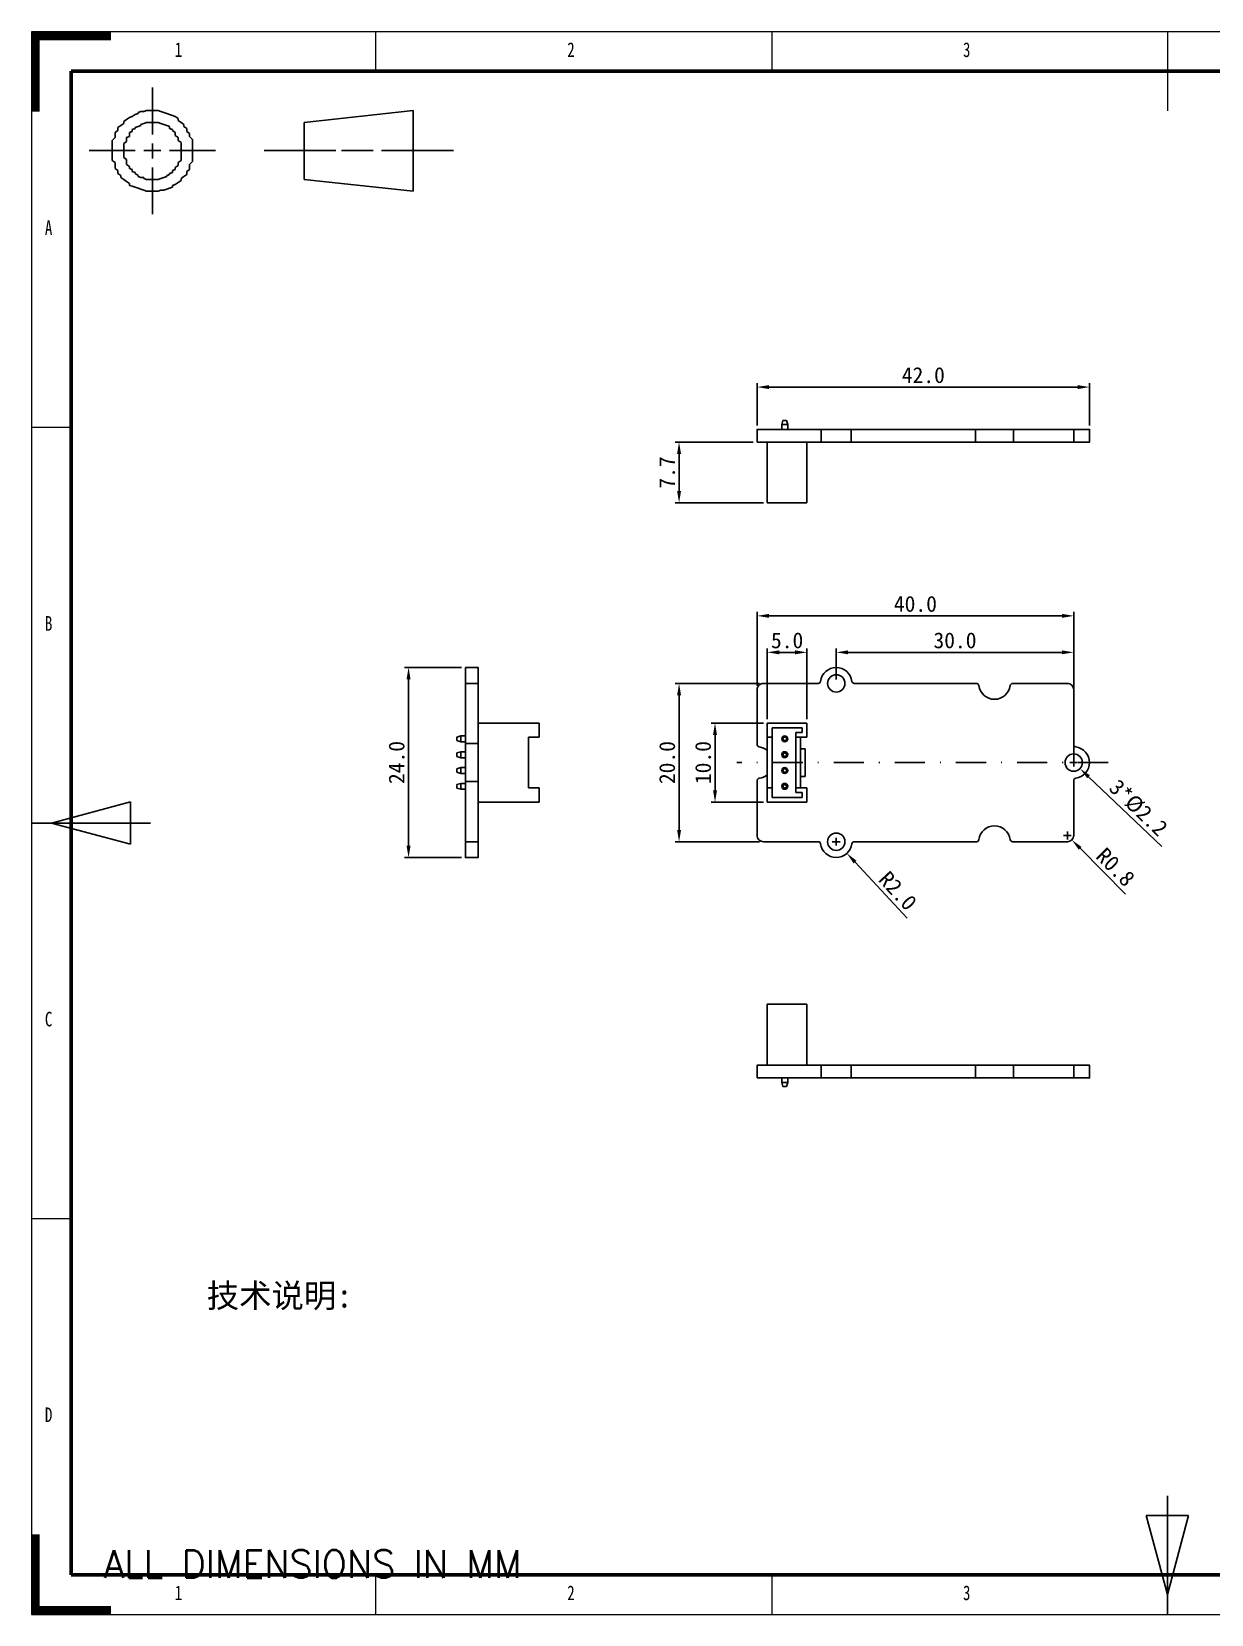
# Model space of a CAD drawing. Header units: millimetres. Extents: x 114 to 401, y 1477 to 1677.
# Drawn here: x 113.7 to 262.7, y 1477.3 to 1677.3 of the extents above; entities that cross this region are included whole.
import ezdxf
from ezdxf.lldxf.tags import DXFTag

# ---------------------------------------------------------------- set-up
doc = ezdxf.new("R2010")
doc.units = ezdxf.units.MM
doc.linetypes.add('DASHDOTX2', pattern=[50.8, 25.4, -12.7, 0, -12.7])
doc.layers.get('0').update_dxf_attribs({"linetype": 'CONTINUOUS'})
doc.layers.get('Defpoints').update_dxf_attribs({"linetype": 'CONTINUOUS'})
doc.layers.add('frame', color=7, linetype='CONTINUOUS')
doc.styles.add('DEFAULT', font='simplex.shx')
doc.styles.add('SLDTEXTSTYLE0', font='TXT', dxfattribs={"width": 0.75})
tags = doc.linetypes.add('DASHED', pattern=[25.72, 12.86, -12.86]).pattern_tags.tags
tags[6:7] = [DXFTag(74, 4), DXFTag(75, 0), DXFTag(340, '0'), DXFTag(46, 0.0), DXFTag(50, 0.0), DXFTag(44, 0.0), DXFTag(45, 0.0)]
tags[4:5] = [DXFTag(74, 4), DXFTag(75, 0), DXFTag(340, '0'), DXFTag(46, 0.0), DXFTag(50, 0.0), DXFTag(44, 0.0), DXFTag(45, 0.0)]
doc.dimstyles.get("Standard").update_dxf_attribs({"dimtxt": 2, "dimasz": 1.5, "dimexe": 0.5, "dimexo": 0.5, "dimgap": 0.5, "dimtad": 1, "dimdec": 1, "dimzin": 0, "dimdsep": 46, "dimtxsty": 'Standard', "dimcen": 0.5, "dimclrd": 1, "dimclre": 3, "dimclrt": 3, "dimadec": 0, "dimazin": 0, "dimtfac": 1, "dimtdec": 1, "dimtofl": 0, "dimtmove": 0, "dimatfit": 3, "dimfxl": 1, "dimtolj": 1, "dimtzin": 0, "dimarcsym": 0})

# ---------------------------------------------------------------- blocks, each defined once
blk = doc.blocks.new('3RDANG1')
at = {"layer": 'frame', "color": 18, "linetype": 'Continuous'}
for p, q in [((0.1732, 0.6299), (0.1732, 1)), ((0.126, 0.7874), (0.1181, 0.7717)), ((0.1339, 0.7953), (0.126, 0.7874)), ((0.1417, 0.811), (0.1339, 0.8031)), ((0.1339, 0.8031), (0.1339, 0.7953)), ((0.1496, 0.811), (0.1417, 0.811)), ((0.1575, 0.8189), (0.1496, 0.811)), ((0.1654, 0.8189), (0.1575, 0.8189)), ((0.1732, 0.8189), (0.1654, 0.8189)), ((0.1811, 0.8189), (0.1732, 0.8189)), ((0.189, 0.8189), (0.1811, 0.8189)), ((0.1969, 0.811), (0.189, 0.8189)), ((0.2047, 0.8031), (0.1969, 0.811)), ((0.2126, 0.7953), (0.2047, 0.8031)), ((0.2205, 0.7874), (0.2126, 0.7953)), ((0.2283, 0.7795), (0.2205, 0.7874)), ((0.8898, 0.8189), (0.5906, 0.7244)), ((0.8898, 0.1811), (0.8898, 0.8189)), ((0.1024, 0.748), (0.0945, 0.7323)), ((0.1102, 0.7638), (0.1024, 0.748)), ((0.1181, 0.7717), (0.1102, 0.7638)), ((0.2362, 0.7717), (0.2283, 0.7795)), ((0.2441, 0.7559), (0.2362, 0.7717)), ((0.2441, 0.7402), (0.2441, 0.7559)), ((0.252, 0.7244), (0.2441, 0.7402)), ((0.0866, 0.7008), (0.0787, 0.685)), ((0.0945, 0.7165), (0.0866, 0.7008)), ((0.0945, 0.7323), (0.0945, 0.7165)), ((0.1417, 0.7008), (0.1339, 0.6929)), ((0.1496, 0.7165), (0.1417, 0.7087)), ((0.1417, 0.7087), (0.1417, 0.7008)), ((0.1575, 0.7244), (0.1496, 0.7165)), ((0.1496, 0.7165), (0.1496, 0.7165)), ((0.1654, 0.7244), (0.1575, 0.7244)), ((0.1732, 0.7244), (0.1654, 0.7244)), ((0.1811, 0.7244), (0.1732, 0.7244)), ((0.1732, 0.7244), (0.1732, 0.7244)), ((0.189, 0.7244), (0.1811, 0.7244)), ((0.1969, 0.7165), (0.189, 0.7244)), ((0.189, 0.7244), (0.189, 0.7244)), ((0.2047, 0.7087), (0.1969, 0.7165)), ((0.2126, 0.7008), (0.2047, 0.7087)), ((0.2047, 0.7087), (0.2047, 0.7087)), ((0.2205, 0.6929), (0.2126, 0.7008)), ((0.2598, 0.7087), (0.252, 0.7244)), ((0.2598, 0.6929), (0.2598, 0.7087)), ((0.5906, 0.7244), (0.5906, 0.2756)), ((0.0787, 0.6614), (0.0709, 0.6457)), ((0.0787, 0.685), (0.0787, 0.6614)), ((0.1181, 0.6535), (0.1102, 0.6457)), ((0.126, 0.6772), (0.1181, 0.6693)), ((0.1181, 0.6693), (0.1181, 0.6535)), ((0.1339, 0.6929), (0.126, 0.685)), ((0.126, 0.685), (0.126, 0.6772)), ((0.2205, 0.6772), (0.2205, 0.6929)), ((0.2283, 0.6693), (0.2205, 0.6772)), ((0.2283, 0.6614), (0.2283, 0.6693)), ((0.2362, 0.6457), (0.2283, 0.6614)), ((0.2677, 0.6772), (0.2598, 0.6929)), ((0.2677, 0.6535), (0.2677, 0.6772)), ((0.2756, 0.6378), (0.2677, 0.6535)), ((0.0709, 0.6457), (0.0709, 0.622)), ((0.0709, 0.622), (0.0709, 0.6063)), ((0.1102, 0.6142), (0.1024, 0.6063)), ((0.1102, 0.6457), (0.1102, 0.6299)), ((0.1102, 0.6299), (0.1102, 0.6142)), ((0.2362, 0.6378), (0.2362, 0.6457)), ((0.2362, 0.622), (0.2362, 0.6378)), ((0.2441, 0.6063), (0.2362, 0.622)), ((0.2756, 0.6142), (0.2756, 0.6378)), ((0.2835, 0.5906), (0.2756, 0.6142)), ((0.0709, 0.6063), (0.063, 0.5827)), ((0.063, 0.5827), (0.063, 0.5591)), ((0.1024, 0.5748), (0.0945, 0.5591)), ((0.1024, 0.6063), (0.1024, 0.5906)), ((0.1024, 0.5906), (0.1024, 0.5748)), ((0.2441, 0.5984), (0.2441, 0.6063)), ((0.2441, 0.5827), (0.2441, 0.5984)), ((0.252, 0.5669), (0.2441, 0.5827)), ((0.252, 0.5512), (0.252, 0.5669)), ((0.2835, 0.5748), (0.2835, 0.5906)), ((0.2835, 0.5512), (0.2835, 0.5748)), ((0.063, 0.5591), (0.063, 0.5354)), ((0.063, 0.5354), (0.063, 0.5197)), ((0.0945, 0.5591), (0.0945, 0.5433)), ((0.0945, 0.5433), (0.0945, 0.5276)), ((0.0945, 0.5276), (0.0945, 0.5118)), ((0.1732, 0.4409), (0.1732, 0.5591)), ((0.252, 0.5354), (0.252, 0.5512)), ((0.252, 0.5197), (0.252, 0.5354)), ((0.2835, 0.5276), (0.2835, 0.5512)), ((0.2835, 0.5039), (0.2835, 0.5276)), ((0.126, 0.5039), (0, 0.5039)), ((0.063, 0.5197), (0.063, 0.4961)), ((0.063, 0.4961), (0.063, 0.4724)), ((0.0945, 0.5118), (0.0945, 0.4961)), ((0.0945, 0.4961), (0.0945, 0.4803)), ((0.0945, 0.4803), (0.0945, 0.4646)), ((0.1969, 0.5039), (0.1496, 0.5039)), ((0.3465, 0.5039), (0.2205, 0.5039)), ((0.252, 0.5039), (0.252, 0.5197)), ((0.252, 0.4882), (0.252, 0.5039)), ((0.252, 0.4724), (0.252, 0.4882)), ((0.2835, 0.4803), (0.2835, 0.5039)), ((0.2835, 0.4646), (0.2835, 0.4803)), ((0.4803, 0.5039), (0.6772, 0.5039)), ((0.6929, 0.5039), (0.7795, 0.5039)), ((1, 0.5039), (0.8031, 0.5039)), ((0.063, 0.4724), (0.063, 0.4488)), ((0.063, 0.4488), (0.063, 0.4252)), ((0.0945, 0.4646), (0.0945, 0.4488)), ((0.0945, 0.4488), (0.1024, 0.4331)), ((0.252, 0.4567), (0.252, 0.4724)), ((0.252, 0.4409), (0.252, 0.4567)), ((0.252, 0.4252), (0.252, 0.4409)), ((0.2835, 0.4409), (0.2835, 0.4646)), ((0.2835, 0.4173), (0.2835, 0.4409)), ((0.063, 0.4252), (0.0709, 0.4094)), ((0.0709, 0.4094), (0.0709, 0.3858)), ((0.1024, 0.4331), (0.1024, 0.4173)), ((0.1024, 0.4173), (0.1024, 0.4016)), ((0.1024, 0.4016), (0.1024, 0.3937)), ((0.1024, 0.3937), (0.1102, 0.378)), ((0.2441, 0.4094), (0.252, 0.4252)), ((0.2441, 0.3937), (0.2441, 0.4094)), ((0.2441, 0.3858), (0.2441, 0.3937)), ((0.2756, 0.3937), (0.2835, 0.4173)), ((0.2756, 0.378), (0.2756, 0.3937)), ((0.0709, 0.3858), (0.0709, 0.3622)), ((0.0709, 0.3622), (0.0787, 0.3465)), ((0.1102, 0.378), (0.1102, 0.3622)), ((0.1102, 0.3622), (0.1181, 0.3543)), ((0.1181, 0.3543), (0.1181, 0.3386)), ((0.1732, 0), (0.1732, 0.3701)), ((0.2283, 0.3465), (0.2362, 0.3543)), ((0.2362, 0.3701), (0.2441, 0.3858)), ((0.2362, 0.3543), (0.2362, 0.3701)), ((0.2677, 0.3386), (0.2756, 0.3543)), ((0.2756, 0.3543), (0.2756, 0.378)), ((0.0787, 0.3465), (0.0787, 0.3228)), ((0.0787, 0.3228), (0.0866, 0.3071)), ((0.0866, 0.3071), (0.0866, 0.2913)), ((0.1181, 0.3386), (0.126, 0.3307)), ((0.126, 0.3307), (0.126, 0.3228)), ((0.126, 0.3228), (0.1339, 0.3071)), ((0.1339, 0.3071), (0.1339, 0.2992)), ((0.2126, 0.3071), (0.2205, 0.315)), ((0.2126, 0.2992), (0.2126, 0.3071)), ((0.2205, 0.3228), (0.2283, 0.3307)), ((0.2205, 0.315), (0.2205, 0.3228)), ((0.2283, 0.3307), (0.2283, 0.3465)), ((0.2598, 0.2992), (0.2677, 0.315)), ((0.2677, 0.315), (0.2677, 0.3386)), ((0.0866, 0.2913), (0.0945, 0.2756)), ((0.0945, 0.2756), (0.1024, 0.2598)), ((0.1339, 0.2992), (0.1417, 0.2913)), ((0.1417, 0.2913), (0.1496, 0.2913)), ((0.1496, 0.2913), (0.1496, 0.2835)), ((0.1496, 0.2835), (0.1575, 0.2756)), ((0.1575, 0.2756), (0.1654, 0.2756)), ((0.1654, 0.2756), (0.1654, 0.2756)), ((0.1654, 0.2756), (0.1732, 0.2756)), ((0.1732, 0.2756), (0.1811, 0.2756)), ((0.1811, 0.2756), (0.1811, 0.2756)), ((0.1811, 0.2756), (0.189, 0.2756)), ((0.189, 0.2756), (0.1969, 0.2835)), ((0.1969, 0.2835), (0.2047, 0.2913)), ((0.1969, 0.2835), (0.1969, 0.2835)), ((0.2047, 0.2913), (0.2126, 0.2992)), ((0.2441, 0.252), (0.252, 0.2677)), ((0.252, 0.2835), (0.2598, 0.2992)), ((0.252, 0.2677), (0.252, 0.2835)), ((0.5906, 0.2756), (0.8898, 0.1811)), ((0.1024, 0.2598), (0.1102, 0.2441)), ((0.1102, 0.2441), (0.1102, 0.2283)), ((0.1102, 0.2283), (0.1181, 0.2205)), ((0.1181, 0.2205), (0.126, 0.2126)), ((0.2283, 0.2283), (0.2362, 0.2362)), ((0.2283, 0.2126), (0.2283, 0.2283)), ((0.2362, 0.2362), (0.2441, 0.252)), ((0.126, 0.2126), (0.1339, 0.2047)), ((0.1339, 0.2047), (0.1417, 0.1969)), ((0.1417, 0.1969), (0.1496, 0.189)), ((0.1496, 0.189), (0.1575, 0.1811)), ((0.1575, 0.1811), (0.1654, 0.1811)), ((0.1654, 0.1811), (0.1732, 0.1811)), ((0.1732, 0.1811), (0.1811, 0.1811)), ((0.1811, 0.1811), (0.189, 0.1811)), ((0.189, 0.1811), (0.1969, 0.189)), ((0.1969, 0.189), (0.2047, 0.189)), ((0.2047, 0.189), (0.2126, 0.1969)), ((0.2126, 0.1969), (0.2205, 0.2047)), ((0.2205, 0.2047), (0.2283, 0.2126))]:
    blk.add_line(p, q, dxfattribs=at)
blk = doc.blocks.new('ASSORTED_DRAFT3')
at = {"color": 18, "linetype": 'Continuous'}
for p, q in [((0, 209.98988), (10, 209.98988)), ((0, 209.94755), (10, 209.94755)), ((0, 209.90522), (10, 209.90522)), ((0, 209.86289), (10, 209.86289)), ((0, 209.82056), (10, 209.82056)), ((0, 209.77823), (10, 209.77823)), ((0, 209.7359), (10, 209.7359)), ((0, 209.69357), (10, 209.69357)), ((0, 209.65124), (10, 209.65124)), ((0, 209.60891), (10, 209.60891)), ((0, 209.56658), (10, 209.56658)), ((0, 209.52425), (10, 209.52425)), ((0, 209.48192), (10, 209.48192)), ((0, 209.43959), (10, 209.43959)), ((0, 209.39726), (10, 209.39726)), ((0, 209.35493), (10, 209.35493)), ((0, 209.3126), (10, 209.3126)), ((0, 209.27027), (10, 209.27027)), ((0, 209.22794), (10, 209.22794)), ((0, 209.18561), (10, 209.18561)), ((0, 209.14328), (10, 209.14328)), ((0, 209.10095), (10, 209.10095)), ((0, 209.05862), (10, 209.05862)), ((0, 209.01629), (10, 209.01629)), ((0, 208.97396), (1, 208.97396)), ((0, 208.93163), (1, 208.93163)), ((0, 208.8893), (1, 208.8893)), ((0, 208.84697), (1, 208.84697)), ((0, 208.80464), (1, 208.80464)), ((0, 208.76231), (1, 208.76231)), ((0, 208.71998), (1, 208.71998)), ((0, 208.67765), (1, 208.67765)), ((0, 208.63532), (1, 208.63532)), ((0, 208.59299), (1, 208.59299)), ((0, 208.55066), (1, 208.55066)), ((0, 208.50833), (1, 208.50833)), ((0, 208.466), (1, 208.466)), ((0, 208.42367), (1, 208.42367)), ((0, 208.38134), (1, 208.38134)), ((0, 208.33901), (1, 208.33901)), ((0, 208.29668), (1, 208.29668)), ((0, 208.25435), (1, 208.25435)), ((0, 208.21202), (1, 208.21202)), ((0, 208.16969), (1, 208.16969)), ((0, 208.12736), (1, 208.12736)), ((0, 208.08503), (1, 208.08503)), ((0, 208.0427), (1, 208.0427)), ((0, 208.00037), (1, 208.00037)), ((0, 207.95804), (1, 207.95804)), ((0, 207.91571), (1, 207.91571)), ((0, 207.87338), (1, 207.87338)), ((0, 207.83105), (1, 207.83105)), ((0, 207.78872), (1, 207.78872)), ((0, 207.74639), (1, 207.74639)), ((0, 207.70406), (1, 207.70406)), ((0, 207.66173), (1, 207.66173)), ((0, 207.6194), (1, 207.6194)), ((0, 207.57707), (1, 207.57707)), ((0, 207.53474), (1, 207.53474)), ((0, 207.49241), (1, 207.49241)), ((0, 207.45008), (1, 207.45008)), ((0, 207.40775), (1, 207.40775)), ((0, 207.36542), (1, 207.36542)), ((0, 207.32309), (1, 207.32309)), ((0, 207.28076), (1, 207.28076)), ((0, 207.23843), (1, 207.23843)), ((0, 207.1961), (1, 207.1961)), ((0, 207.15377), (1, 207.15377)), ((0, 207.11144), (1, 207.11144)), ((0, 207.06911), (1, 207.06911)), ((0, 207.02678), (1, 207.02678)), ((0, 206.98445), (1, 206.98445)), ((0, 206.94212), (1, 206.94212)), ((0, 206.89979), (1, 206.89979)), ((0, 206.85746), (1, 206.85746)), ((0, 206.81513), (1, 206.81513)), ((0, 206.7728), (1, 206.7728)), ((0, 206.73047), (1, 206.73047)), ((0, 206.68814), (1, 206.68814)), ((0, 206.64581), (1, 206.64581)), ((0, 206.60348), (1, 206.60348)), ((0, 206.56115), (1, 206.56115)), ((0, 206.51882), (1, 206.51882)), ((0, 206.47649), (1, 206.47649)), ((0, 206.43416), (1, 206.43416)), ((0, 206.39183), (1, 206.39183)), ((0, 206.3495), (1, 206.3495)), ((0, 206.30717), (1, 206.30717)), ((0, 206.26484), (1, 206.26484)), ((0, 206.22251), (1, 206.22251)), ((0, 206.18018), (1, 206.18018)), ((0, 206.13785), (1, 206.13785)), ((0, 206.09552), (1, 206.09552)), ((0, 206.05319), (1, 206.05319)), ((0, 206.01086), (1, 206.01086)), ((0, 205.96853), (1, 205.96853)), ((0, 205.9262), (1, 205.9262)), ((0, 205.88387), (1, 205.88387)), ((0, 205.84154), (1, 205.84154)), ((0, 205.79921), (1, 205.79921)), ((0, 205.75688), (1, 205.75688)), ((0, 205.71455), (1, 205.71455)), ((0, 205.67222), (1, 205.67222)), ((0, 205.62989), (1, 205.62989)), ((0, 205.58756), (1, 205.58756)), ((0, 205.54523), (1, 205.54523)), ((0, 205.5029), (1, 205.5029)), ((0, 205.46057), (1, 205.46057)), ((0, 205.41824), (1, 205.41824)), ((0, 205.37591), (1, 205.37591)), ((0, 205.33358), (1, 205.33358)), ((0, 205.29125), (1, 205.29125)), ((0, 205.24892), (1, 205.24892)), ((0, 205.20659), (1, 205.20659)), ((0, 205.16426), (1, 205.16426)), ((0, 205.12193), (1, 205.12193)), ((0, 205.0796), (1, 205.0796)), ((0, 205.03727), (1, 205.03727)), ((0, 204.99494), (1, 204.99494)), ((0, 204.95261), (1, 204.95261)), ((0, 204.91028), (1, 204.91028)), ((0, 204.86795), (1, 204.86795)), ((0, 204.82562), (1, 204.82562)), ((0, 204.78329), (1, 204.78329)), ((0, 204.74096), (1, 204.74096)), ((0, 204.69863), (1, 204.69863)), ((0, 204.6563), (1, 204.6563)), ((0, 204.61397), (1, 204.61397)), ((0, 204.57164), (1, 204.57164)), ((0, 204.52931), (1, 204.52931)), ((0, 204.48698), (1, 204.48698)), ((0, 204.44465), (1, 204.44465)), ((0, 204.40232), (1, 204.40232)), ((0, 204.35999), (1, 204.35999)), ((0, 204.31766), (1, 204.31766)), ((0, 204.27533), (1, 204.27533)), ((0, 204.233), (1, 204.233)), ((0, 204.19067), (1, 204.19067)), ((0, 204.14834), (1, 204.14834)), ((0, 204.10601), (1, 204.10601)), ((0, 204.06368), (1, 204.06368)), ((0, 204.02135), (1, 204.02135)), ((0, 203.97902), (1, 203.97902)), ((0, 203.93669), (1, 203.93669)), ((0, 203.89436), (1, 203.89436)), ((0, 203.85203), (1, 203.85203)), ((0, 203.8097), (1, 203.8097)), ((0, 203.76737), (1, 203.76737)), ((0, 203.72504), (1, 203.72504)), ((0, 203.68271), (1, 203.68271)), ((0, 203.64038), (1, 203.64038)), ((0, 203.59805), (1, 203.59805)), ((0, 203.55572), (1, 203.55572)), ((0, 203.51339), (1, 203.51339)), ((0, 203.47106), (1, 203.47106)), ((0, 203.42873), (1, 203.42873)), ((0, 203.3864), (1, 203.3864)), ((0, 203.34407), (1, 203.34407)), ((0, 203.30174), (1, 203.30174)), ((0, 203.25941), (1, 203.25941)), ((0, 203.21708), (1, 203.21708)), ((0, 203.17475), (1, 203.17475)), ((0, 203.13242), (1, 203.13242)), ((0, 203.09009), (1, 203.09009)), ((0, 203.04776), (1, 203.04776)), ((0, 203.00543), (1, 203.00543)), ((0, 202.9631), (1, 202.9631)), ((0, 202.92077), (1, 202.92077)), ((0, 202.87844), (1, 202.87844)), ((0, 202.83611), (1, 202.83611)), ((0, 202.79378), (1, 202.79378)), ((0, 202.75145), (1, 202.75145)), ((0, 202.70912), (1, 202.70912)), ((0, 202.66679), (1, 202.66679)), ((0, 202.62446), (1, 202.62446)), ((0, 202.58213), (1, 202.58213)), ((0, 202.5398), (1, 202.5398)), ((0, 202.49747), (1, 202.49747)), ((0, 202.45514), (1, 202.45514)), ((0, 202.41281), (1, 202.41281)), ((0, 202.37048), (1, 202.37048)), ((0, 202.32815), (1, 202.32815)), ((0, 202.28582), (1, 202.28582)), ((0, 202.24349), (1, 202.24349)), ((0, 202.20116), (1, 202.20116)), ((0, 202.15883), (1, 202.15883)), ((0, 202.1165), (1, 202.1165)), ((0, 202.07417), (1, 202.07417)), ((0, 202.03184), (1, 202.03184)), ((0, 201.98951), (1, 201.98951)), ((0, 201.94718), (1, 201.94718)), ((0, 201.90485), (1, 201.90485)), ((0, 201.86252), (1, 201.86252)), ((0, 201.82019), (1, 201.82019)), ((0, 201.77786), (1, 201.77786)), ((0, 201.73553), (1, 201.73553)), ((0, 201.6932), (1, 201.6932)), ((0, 201.65087), (1, 201.65087)), ((0, 201.60854), (1, 201.60854)), ((0, 201.56621), (1, 201.56621)), ((0, 201.52388), (1, 201.52388)), ((0, 201.48155), (1, 201.48155)), ((0, 201.43922), (1, 201.43922)), ((0, 201.39689), (1, 201.39689)), ((0, 201.35456), (1, 201.35456)), ((0, 201.31223), (1, 201.31223)), ((0, 201.2699), (1, 201.2699)), ((0, 201.22757), (1, 201.22757)), ((0, 201.18524), (1, 201.18524)), ((0, 201.14291), (1, 201.14291)), ((0, 201.10058), (1, 201.10058)), ((0, 201.05825), (1, 201.05825)), ((0, 201.01592), (1, 201.01592)), ((0, 200.97359), (1, 200.97359)), ((0, 200.93126), (1, 200.93126)), ((0, 200.88893), (1, 200.88893)), ((0, 200.8466), (1, 200.8466)), ((0, 200.80427), (1, 200.80427)), ((0, 200.76194), (1, 200.76194)), ((0, 200.71961), (1, 200.71961)), ((0, 200.67728), (1, 200.67728)), ((0, 200.63495), (1, 200.63495)), ((0, 200.59262), (1, 200.59262)), ((0, 200.55029), (1, 200.55029)), ((0, 200.50796), (1, 200.50796)), ((0, 200.46563), (1, 200.46563)), ((0, 200.4233), (1, 200.4233)), ((0, 200.38097), (1, 200.38097)), ((0, 200.33864), (1, 200.33864)), ((0, 200.29631), (1, 200.29631)), ((0, 200.25398), (1, 200.25398)), ((0, 200.21165), (1, 200.21165)), ((0, 200.16932), (1, 200.16932)), ((0, 200.12699), (1, 200.12699)), ((0, 200.08466), (1, 200.08466)), ((0, 200.04233), (1, 200.04233)), ((0, 200), (1, 200))]:
    blk.add_line(p, q, dxfattribs=at)
blk = doc.blocks.new('ASSORTED_DRAFT6')
at = {"color": 18, "linetype": 'Continuous'}
for p, q in [((0, 9.98988), (1, 9.98988)), ((0, 9.94755), (1, 9.94755)), ((0, 9.90522), (1, 9.90522)), ((0, 9.86289), (1, 9.86289)), ((0, 9.82056), (1, 9.82056)), ((0, 9.77823), (1, 9.77823)), ((0, 9.7359), (1, 9.7359)), ((0, 9.69357), (1, 9.69357)), ((0, 9.65124), (1, 9.65124)), ((0, 9.60891), (1, 9.60891)), ((0, 9.56658), (1, 9.56658)), ((0, 9.52425), (1, 9.52425)), ((0, 9.48192), (1, 9.48192)), ((0, 9.43959), (1, 9.43959)), ((0, 9.39726), (1, 9.39726)), ((0, 9.35493), (1, 9.35493)), ((0, 9.3126), (1, 9.3126)), ((0, 9.27027), (1, 9.27027)), ((0, 9.22794), (1, 9.22794)), ((0, 9.18561), (1, 9.18561)), ((0, 9.14328), (1, 9.14328)), ((0, 9.10095), (1, 9.10095)), ((0, 9.05862), (1, 9.05862)), ((0, 9.01629), (1, 9.01629)), ((0, 8.97396), (1, 8.97396)), ((0, 8.93163), (1, 8.93163)), ((0, 8.8893), (1, 8.8893)), ((0, 8.84697), (1, 8.84697)), ((0, 8.80464), (1, 8.80464)), ((0, 8.76231), (1, 8.76231)), ((0, 8.71998), (1, 8.71998)), ((0, 8.67765), (1, 8.67765)), ((0, 8.63532), (1, 8.63532)), ((0, 8.59299), (1, 8.59299)), ((0, 8.55066), (1, 8.55066)), ((0, 8.50833), (1, 8.50833)), ((0, 8.466), (1, 8.466)), ((0, 8.42367), (1, 8.42367)), ((0, 8.38134), (1, 8.38134)), ((0, 8.33901), (1, 8.33901)), ((0, 8.29668), (1, 8.29668)), ((0, 8.25435), (1, 8.25435)), ((0, 8.21202), (1, 8.21202)), ((0, 8.16969), (1, 8.16969)), ((0, 8.12736), (1, 8.12736)), ((0, 8.08503), (1, 8.08503)), ((0, 8.0427), (1, 8.0427)), ((0, 8.00037), (1, 8.00037)), ((0, 7.95804), (1, 7.95804)), ((0, 7.91571), (1, 7.91571)), ((0, 7.87338), (1, 7.87338)), ((0, 7.83105), (1, 7.83105)), ((0, 7.78872), (1, 7.78872)), ((0, 7.74639), (1, 7.74639)), ((0, 7.70406), (1, 7.70406)), ((0, 7.66173), (1, 7.66173)), ((0, 7.6194), (1, 7.6194)), ((0, 7.57707), (1, 7.57707)), ((0, 7.53474), (1, 7.53474)), ((0, 7.49241), (1, 7.49241)), ((0, 7.45008), (1, 7.45008)), ((0, 7.40775), (1, 7.40775)), ((0, 7.36542), (1, 7.36542)), ((0, 7.32309), (1, 7.32309)), ((0, 7.28076), (1, 7.28076)), ((0, 7.23843), (1, 7.23843)), ((0, 7.1961), (1, 7.1961)), ((0, 7.15377), (1, 7.15377)), ((0, 7.11144), (1, 7.11144)), ((0, 7.06911), (1, 7.06911)), ((0, 7.02678), (1, 7.02678)), ((0, 6.98445), (1, 6.98445)), ((0, 6.94212), (1, 6.94212)), ((0, 6.89979), (1, 6.89979)), ((0, 6.85746), (1, 6.85746)), ((0, 6.81513), (1, 6.81513)), ((0, 6.7728), (1, 6.7728)), ((0, 6.73047), (1, 6.73047)), ((0, 6.68814), (1, 6.68814)), ((0, 6.64581), (1, 6.64581)), ((0, 6.60348), (1, 6.60348)), ((0, 6.56115), (1, 6.56115)), ((0, 6.51882), (1, 6.51882)), ((0, 6.47649), (1, 6.47649)), ((0, 6.43416), (1, 6.43416)), ((0, 6.39183), (1, 6.39183)), ((0, 6.3495), (1, 6.3495)), ((0, 6.30717), (1, 6.30717)), ((0, 6.26484), (1, 6.26484)), ((0, 6.22251), (1, 6.22251)), ((0, 6.18018), (1, 6.18018)), ((0, 6.13785), (1, 6.13785)), ((0, 6.09552), (1, 6.09552)), ((0, 6.05319), (1, 6.05319)), ((0, 6.01086), (1, 6.01086)), ((0, 5.96853), (1, 5.96853)), ((0, 5.9262), (1, 5.9262)), ((0, 5.88387), (1, 5.88387)), ((0, 5.84154), (1, 5.84154)), ((0, 5.79921), (1, 5.79921)), ((0, 5.75688), (1, 5.75688)), ((0, 5.71455), (1, 5.71455)), ((0, 5.67222), (1, 5.67222)), ((0, 5.62989), (1, 5.62989)), ((0, 5.58756), (1, 5.58756)), ((0, 5.54523), (1, 5.54523)), ((0, 5.5029), (1, 5.5029)), ((0, 5.46057), (1, 5.46057)), ((0, 5.41824), (1, 5.41824)), ((0, 5.37591), (1, 5.37591)), ((0, 5.33358), (1, 5.33358)), ((0, 5.29125), (1, 5.29125)), ((0, 5.24892), (1, 5.24892)), ((0, 5.20659), (1, 5.20659)), ((0, 5.16426), (1, 5.16426)), ((0, 5.12193), (1, 5.12193)), ((0, 5.0796), (1, 5.0796)), ((0, 5.03727), (1, 5.03727)), ((0, 4.99494), (1, 4.99494)), ((0, 4.95261), (1, 4.95261)), ((0, 4.91028), (1, 4.91028)), ((0, 4.86795), (1, 4.86795)), ((0, 4.82562), (1, 4.82562)), ((0, 4.78329), (1, 4.78329)), ((0, 4.74096), (1, 4.74096)), ((0, 4.69863), (1, 4.69863)), ((0, 4.6563), (1, 4.6563)), ((0, 4.61397), (1, 4.61397)), ((0, 4.57164), (1, 4.57164)), ((0, 4.52931), (1, 4.52931)), ((0, 4.48698), (1, 4.48698)), ((0, 4.44465), (1, 4.44465)), ((0, 4.40232), (1, 4.40232)), ((0, 4.35999), (1, 4.35999)), ((0, 4.31766), (1, 4.31766)), ((0, 4.27533), (1, 4.27533)), ((0, 4.233), (1, 4.233)), ((0, 4.19067), (1, 4.19067)), ((0, 4.14834), (1, 4.14834)), ((0, 4.10601), (1, 4.10601)), ((0, 4.06368), (1, 4.06368)), ((0, 4.02135), (1, 4.02135)), ((0, 3.97902), (1, 3.97902)), ((0, 3.93669), (1, 3.93669)), ((0, 3.89436), (1, 3.89436)), ((0, 3.85203), (1, 3.85203)), ((0, 3.8097), (1, 3.8097)), ((0, 3.76737), (1, 3.76737)), ((0, 3.72504), (1, 3.72504)), ((0, 3.68271), (1, 3.68271)), ((0, 3.64038), (1, 3.64038)), ((0, 3.59805), (1, 3.59805)), ((0, 3.55572), (1, 3.55572)), ((0, 3.51339), (1, 3.51339)), ((0, 3.47106), (1, 3.47106)), ((0, 3.42873), (1, 3.42873)), ((0, 3.3864), (1, 3.3864)), ((0, 3.34407), (1, 3.34407)), ((0, 3.30174), (1, 3.30174)), ((0, 3.25941), (1, 3.25941)), ((0, 3.21708), (1, 3.21708)), ((0, 3.17475), (1, 3.17475)), ((0, 3.13242), (1, 3.13242)), ((0, 3.09009), (1, 3.09009)), ((0, 3.04776), (1, 3.04776)), ((0, 3.00543), (1, 3.00543)), ((0, 2.9631), (1, 2.9631)), ((0, 2.92077), (1, 2.92077)), ((0, 2.87844), (1, 2.87844)), ((0, 2.83611), (1, 2.83611)), ((0, 2.79378), (1, 2.79378)), ((0, 2.75145), (1, 2.75145)), ((0, 2.70912), (1, 2.70912)), ((0, 2.66679), (1, 2.66679)), ((0, 2.62446), (1, 2.62446)), ((0, 2.58213), (1, 2.58213)), ((0, 2.5398), (1, 2.5398)), ((0, 2.49747), (1, 2.49747)), ((0, 2.45514), (1, 2.45514)), ((0, 2.41281), (1, 2.41281)), ((0, 2.37048), (1, 2.37048)), ((0, 2.32815), (1, 2.32815)), ((0, 2.28582), (1, 2.28582)), ((0, 2.24349), (1, 2.24349)), ((0, 2.20116), (1, 2.20116)), ((0, 2.15883), (1, 2.15883)), ((0, 2.1165), (1, 2.1165)), ((0, 2.07417), (1, 2.07417)), ((0, 2.03184), (1, 2.03184)), ((0, 1.98951), (1, 1.98951)), ((0, 1.94718), (1, 1.94718)), ((0, 1.90485), (1, 1.90485)), ((0, 1.86252), (1, 1.86252)), ((0, 1.82019), (1, 1.82019)), ((0, 1.77786), (1, 1.77786)), ((0, 1.73553), (1, 1.73553)), ((0, 1.6932), (1, 1.6932)), ((0, 1.65087), (1, 1.65087)), ((0, 1.60854), (1, 1.60854)), ((0, 1.56621), (1, 1.56621)), ((0, 1.52388), (1, 1.52388)), ((0, 1.48155), (1, 1.48155)), ((0, 1.43922), (1, 1.43922)), ((0, 1.39689), (1, 1.39689)), ((0, 1.35456), (1, 1.35456)), ((0, 1.31223), (1, 1.31223)), ((0, 1.2699), (1, 1.2699)), ((0, 1.22757), (1, 1.22757)), ((0, 1.18524), (1, 1.18524)), ((0, 1.14291), (1, 1.14291)), ((0, 1.10058), (1, 1.10058)), ((0, 1.05825), (1, 1.05825)), ((0, 1.01592), (1, 1.01592)), ((0, 0.97359), (10, 0.97359)), ((0, 0.93126), (10, 0.93126)), ((0, 0.88893), (10, 0.88893)), ((0, 0.8466), (10, 0.8466)), ((0, 0.80427), (10, 0.80427)), ((0, 0.76194), (10, 0.76194)), ((0, 0.71961), (10, 0.71961)), ((0, 0.67728), (10, 0.67728)), ((0, 0.63495), (10, 0.63495)), ((0, 0.59262), (10, 0.59262)), ((0, 0.55029), (10, 0.55029)), ((0, 0.50796), (10, 0.50796)), ((0, 0.46563), (10, 0.46563)), ((0, 0.4233), (10, 0.4233)), ((0, 0.38097), (10, 0.38097)), ((0, 0.33864), (10, 0.33864)), ((0, 0.29631), (10, 0.29631)), ((0, 0.25398), (10, 0.25398)), ((0, 0.21165), (10, 0.21165)), ((0, 0.16932), (10, 0.16932)), ((0, 0.12699), (10, 0.12699)), ((0, 0.08466), (10, 0.08466)), ((0, 0.04233), (10, 0.04233))]:
    blk.add_line(p, q, dxfattribs=at)
blk = doc.blocks.new('*D20')
at = {"color": 3, "lineweight": -2}
for p, q in [((205.32, 1594.6), (205.32, 1603.94)), ((245.32, 1594.6), (245.32, 1603.94))]:
    blk.add_line(p, q, dxfattribs=at)
at = {"color": 1, "lineweight": -2}
blk.add_line((206.82, 1603.44), (243.82, 1603.44), dxfattribs=at)
at = {"color": 1}
for points in [[(206.82, 1603.69), (206.82, 1603.19), (205.32, 1603.44)], [(243.82, 1603.19), (243.82, 1603.69), (245.32, 1603.44)]]:
    blk.add_solid(points, dxfattribs=at)
at = {"layer": 'Defpoints', "color": 0}
for p in [(245.32, 1603.44), (205.32, 1594.1), (245.32, 1594.1)]:
    blk.add_point(p, dxfattribs=at)
at = {"color": 3, "insert": (225.32, 1604.94), "char_height": 2, "attachment_point": 5}
blk.add_mtext('\\A1;40.0', dxfattribs=at)
blk = doc.blocks.new('*D21')
at = {"color": 3, "lineweight": -2}
for p, q in [((205.62, 1594.9), (194.96, 1594.9)), ((205.62, 1574.9), (194.96, 1574.9))]:
    blk.add_line(p, q, dxfattribs=at)
at = {"color": 1, "lineweight": -2}
blk.add_line((195.46, 1576.4), (195.46, 1593.4), dxfattribs=at)
at = {"color": 1}
for points in [[(195.71, 1593.4), (195.21, 1593.4), (195.46, 1594.9)], [(195.21, 1576.4), (195.71, 1576.4), (195.46, 1574.9)]]:
    blk.add_solid(points, dxfattribs=at)
at = {"layer": 'Defpoints', "color": 0}
for p in [(195.46, 1594.9), (206.12, 1594.9), (206.12, 1574.9)]:
    blk.add_point(p, dxfattribs=at)
at = {"color": 3, "insert": (193.96, 1584.9), "char_height": 2, "attachment_point": 5, "rotation": 90}
blk.add_mtext('\\A1;20.0', dxfattribs=at)
blk = doc.blocks.new('*D22')
at = {"color": 3, "lineweight": -2}
for p, q in [((244.82, 1584.9), (245.82, 1584.9)), ((245.32, 1584.4), (245.32, 1585.4))]:
    blk.add_line(p, q, dxfattribs=at)
at = {"color": 1, "lineweight": -2}
blk.add_line((256.44, 1574.3), (247.2, 1583.11), dxfattribs=at)
at = {"color": 1}
blk.add_solid([(247.37, 1583.29), (247.03, 1582.92), (246.11, 1584.14)], dxfattribs=at)
at = {"layer": 'Defpoints', "color": 0}
for p in [(244.52, 1585.66), (246.11, 1584.14)]:
    blk.add_point(p, dxfattribs=at)
at = {"color": 3, "insert": (253.49, 1579.18), "char_height": 2, "attachment_point": 5, "rotation": 316.3898}
blk.add_mtext('\\A1;3*%%c2.2', dxfattribs=at)
blk = doc.blocks.new('*D26')
at = {"color": 3, "lineweight": -2}
for p, q in [((205.32, 1627.51), (205.32, 1632.85)), ((247.32, 1627.51), (247.32, 1632.85))]:
    blk.add_line(p, q, dxfattribs=at)
at = {"color": 1, "lineweight": -2}
blk.add_line((206.82, 1632.35), (245.82, 1632.35), dxfattribs=at)
at = {"color": 1}
for points in [[(206.82, 1632.6), (206.82, 1632.1), (205.32, 1632.35)], [(245.82, 1632.1), (245.82, 1632.6), (247.32, 1632.35)]]:
    blk.add_solid(points, dxfattribs=at)
at = {"layer": 'Defpoints', "color": 0}
for p in [(247.32, 1632.35), (205.32, 1627.01), (247.32, 1627.01)]:
    blk.add_point(p, dxfattribs=at)
at = {"color": 3, "insert": (226.32, 1633.85), "char_height": 2, "attachment_point": 5}
blk.add_mtext('\\A1;42.0', dxfattribs=at)
blk = doc.blocks.new('*D28')
at = {"color": 3, "lineweight": -2}
for p, q in [((167.97, 1596.92), (160.78, 1596.92)), ((167.97, 1572.89), (160.78, 1572.89))]:
    blk.add_line(p, q, dxfattribs=at)
at = {"color": 1, "lineweight": -2}
blk.add_line((161.28, 1574.39), (161.28, 1595.42), dxfattribs=at)
at = {"color": 1}
for points in [[(161.53, 1595.42), (161.03, 1595.42), (161.28, 1596.92)], [(161.03, 1574.39), (161.53, 1574.39), (161.28, 1572.89)]]:
    blk.add_solid(points, dxfattribs=at)
at = {"layer": 'Defpoints', "color": 0}
for p in [(161.28, 1596.92), (168.47, 1596.92), (168.47, 1572.89)]:
    blk.add_point(p, dxfattribs=at)
at = {"color": 3, "insert": (159.78, 1584.91), "char_height": 2, "attachment_point": 5, "rotation": 90}
blk.add_mtext('\\A1;24.0', dxfattribs=at)
blk = doc.blocks.new('*D37')
at = {"color": 3, "lineweight": -2}
for p, q in [((206.11, 1589.9), (199.5, 1589.9)), ((206.11, 1579.9), (199.5, 1579.9))]:
    blk.add_line(p, q, dxfattribs=at)
at = {"color": 1, "lineweight": -2}
blk.add_line((200, 1581.4), (200, 1588.4), dxfattribs=at)
at = {"color": 1}
for points in [[(200.25, 1588.4), (199.75, 1588.4), (200, 1589.9)], [(199.75, 1581.4), (200.25, 1581.4), (200, 1579.9)]]:
    blk.add_solid(points, dxfattribs=at)
at = {"layer": 'Defpoints', "color": 0}
for p in [(200, 1589.9), (206.61, 1589.9), (206.61, 1579.9)]:
    blk.add_point(p, dxfattribs=at)
at = {"color": 3, "insert": (198.5, 1584.9), "char_height": 2, "attachment_point": 5, "rotation": 90}
blk.add_mtext('\\A1;10.0', dxfattribs=at)
blk = doc.blocks.new('*D38')
at = {"color": 3, "lineweight": -2}
for p, q in [((206.61, 1590.4), (206.61, 1599.33)), ((211.61, 1590.4), (211.61, 1599.33))]:
    blk.add_line(p, q, dxfattribs=at)
at = {"color": 1, "lineweight": -2}
blk.add_line((208.11, 1598.83), (210.11, 1598.83), dxfattribs=at)
at = {"color": 1}
for points in [[(208.11, 1599.08), (208.11, 1598.58), (206.61, 1598.83)], [(210.11, 1598.58), (210.11, 1599.08), (211.61, 1598.83)]]:
    blk.add_solid(points, dxfattribs=at)
at = {"layer": 'Defpoints', "color": 0}
for p in [(211.61, 1598.83), (206.61, 1589.9), (211.61, 1589.9)]:
    blk.add_point(p, dxfattribs=at)
at = {"color": 3, "insert": (209.11, 1600.33), "char_height": 2, "attachment_point": 5}
blk.add_mtext('\\A1;5.0', dxfattribs=at)
blk = doc.blocks.new('*D39')
at = {"color": 3, "lineweight": -2}
for p, q in [((215.32, 1595.4), (215.32, 1599.33)), ((245.32, 1585.4), (245.32, 1599.33))]:
    blk.add_line(p, q, dxfattribs=at)
at = {"color": 1, "lineweight": -2}
blk.add_line((216.82, 1598.83), (243.82, 1598.83), dxfattribs=at)
at = {"color": 1}
for points in [[(216.82, 1599.08), (216.82, 1598.58), (215.32, 1598.83)], [(243.82, 1598.58), (243.82, 1599.08), (245.32, 1598.83)]]:
    blk.add_solid(points, dxfattribs=at)
at = {"layer": 'Defpoints', "color": 0}
for p in [(245.32, 1598.83), (215.32, 1594.9), (245.32, 1584.9)]:
    blk.add_point(p, dxfattribs=at)
at = {"color": 3, "insert": (230.32, 1600.33), "char_height": 2, "attachment_point": 5}
blk.add_mtext('\\A1;30.0', dxfattribs=at)
blk = doc.blocks.new('*D40')
at = {"color": 3, "lineweight": -2}
for p, q in [((204.82, 1625.41), (194.96, 1625.41)), ((206.11, 1617.71), (194.96, 1617.71))]:
    blk.add_line(p, q, dxfattribs=at)
at = {"color": 1, "lineweight": -2}
blk.add_line((195.46, 1619.21), (195.46, 1623.91), dxfattribs=at)
at = {"color": 1}
for points in [[(195.71, 1623.91), (195.21, 1623.91), (195.46, 1625.41)], [(195.21, 1619.21), (195.71, 1619.21), (195.46, 1617.71)]]:
    blk.add_solid(points, dxfattribs=at)
at = {"layer": 'Defpoints', "color": 0}
for p in [(195.46, 1625.41), (205.32, 1625.41), (206.61, 1617.71)]:
    blk.add_point(p, dxfattribs=at)
at = {"color": 3, "insert": (193.96, 1621.56), "char_height": 2, "attachment_point": 5, "rotation": 90}
blk.add_mtext('\\A1;7.7', dxfattribs=at)
blk = doc.blocks.new('*D42')
at = {"color": 3, "lineweight": -2}
for p, q in [((244.52, 1575.2), (244.52, 1576.2)), ((244.02, 1575.7), (245.02, 1575.7))]:
    blk.add_line(p, q, dxfattribs=at)
at = {"color": 1, "lineweight": -2}
blk.add_line((251.88, 1568.27), (246.14, 1574.07), dxfattribs=at)
at = {"color": 1}
blk.add_solid([(246.31, 1574.24), (245.96, 1573.89), (245.08, 1575.13)], dxfattribs=at)
at = {"layer": 'Defpoints', "color": 0}
for p in [(244.52, 1575.7), (245.08, 1575.13)]:
    blk.add_point(p, dxfattribs=at)
at = {"color": 3, "insert": (250.6, 1571.69), "char_height": 2, "attachment_point": 5, "rotation": 314.7497}
blk.add_mtext('\\A1;R0.8', dxfattribs=at)
blk = doc.blocks.new('*D43')
at = {"color": 3, "lineweight": -2}
for p, q in [((214.82, 1574.9), (215.82, 1574.9)), ((215.32, 1574.4), (215.32, 1575.4))]:
    blk.add_line(p, q, dxfattribs=at)
at = {"color": 1, "lineweight": -2}
blk.add_line((224.27, 1565.23), (217.69, 1572.33), dxfattribs=at)
at = {"color": 1}
blk.add_solid([(217.88, 1572.5), (217.51, 1572.16), (216.67, 1573.43)], dxfattribs=at)
at = {"layer": 'Defpoints', "color": 0}
for p in [(215.32, 1574.9), (216.67, 1573.43)]:
    blk.add_point(p, dxfattribs=at)
at = {"color": 3, "insert": (223.1, 1568.69), "char_height": 2, "attachment_point": 5, "rotation": 312.7871}
blk.add_mtext('\\A1;R2.0', dxfattribs=at)

msp = doc.modelspace()

# ---------------------------------------------------------------- linework, layer by layer
at = {"color": 18, "linetype": 'DASHED', "lineweight": 5, "ltscale": 1.75}
for p, q in [((400.66, 1677.26), (113.66, 1677.26)), ((113.66, 1677.26), (113.66, 1477.26)), ((257.16, 1677.26), (257.16, 1667.26)), ((113.66, 1577.26), (123.66, 1577.26)), ((257.16, 1487.26), (257.16, 1477.26)), ((113.66, 1477.26), (400.66, 1477.26))]:
    msp.add_line(p, q, dxfattribs=at)
at = {"color": 7, "linetype": 'Continuous', "lineweight": 0}
for p, q in [((157.16, 1672.26), (157.16, 1677.26)), ((207.16, 1677.26), (207.16, 1672.26)), ((118.66, 1627.26), (113.66, 1627.26)), ((118.66, 1527.26), (113.66, 1527.26)), ((157.16, 1477.26), (157.16, 1482.26)), ((207.16, 1482.26), (207.16, 1477.26))]:
    msp.add_line(p, q, dxfattribs=at)
at = {"color": 7, "linetype": 'Continuous', "lineweight": 60}
for p, q in [((395.66, 1672.26), (118.66, 1672.26)), ((118.66, 1672.26), (118.66, 1482.26)), ((118.66, 1482.26), (395.66, 1482.26))]:
    msp.add_line(p, q, dxfattribs=at)
for p, q in [((208.58, 1628.11), (208.43, 1627.61)), ((208.58, 1628.11), (208.69, 1628.11)), ((208.69, 1628.11), (208.92, 1628.11)), ((208.92, 1628.11), (209.03, 1628.11)), ((209.18, 1627.61), (209.03, 1628.11)), ((208.43, 1627.61), (208.43, 1627.01)), ((208.54, 1627.61), (208.43, 1627.61)), ((208.81, 1627.61), (208.54, 1627.61)), ((209.07, 1627.61), (208.81, 1627.61)), ((209.18, 1627.61), (209.07, 1627.61)), ((209.18, 1627.01), (209.18, 1627.61)), ((213.42, 1627.01), (213.42, 1625.41)), ((217.22, 1627.01), (217.22, 1625.41)), ((232.92, 1627.01), (232.92, 1625.41)), ((237.72, 1627.01), (237.72, 1625.41)), ((245.32, 1627.01), (245.32, 1625.41)), ((206.61, 1617.71), (206.61, 1625.41)), ((211.61, 1617.71), (211.61, 1625.41)), ((211.61, 1617.71), (206.61, 1617.71)), ((170.07, 1594.9), (168.47, 1594.9)), ((167.87, 1588.27), (167.37, 1588.12)), ((167.37, 1588.06), (167.37, 1588.12)), ((167.37, 1587.9), (167.37, 1588.06)), ((168.47, 1588.27), (167.87, 1588.27)), ((167.87, 1588.27), (167.87, 1588.16)), ((167.87, 1588.16), (167.87, 1587.9)), ((177.77, 1589.9), (170.07, 1589.9)), ((177.77, 1588.1), (176.42, 1588.1)), ((176.42, 1588.1), (176.42, 1581.7)), ((177.77, 1589.9), (177.77, 1588.1)), ((206.61, 1589.9), (206.61, 1588.1)), ((211.61, 1589.9), (206.61, 1589.9)), ((206.61, 1588.1), (206.61, 1581.7)), ((207.21, 1588.1), (206.61, 1588.1)), ((207.21, 1589.3), (207.21, 1588.1)), ((211.01, 1589.3), (207.21, 1589.3)), ((207.21, 1588.1), (207.21, 1581.7)), ((210.21, 1588.1), (210.21, 1588.7)), ((210.21, 1588.7), (211.01, 1588.7)), ((210.21, 1581.7), (210.21, 1588.1)), ((210.21, 1588.1), (211.61, 1588.1)), ((210.81, 1586.65), (210.81, 1588.1)), ((211.01, 1588.7), (211.01, 1589.3)), ((211.61, 1588.1), (211.61, 1589.9)), ((167.37, 1587.74), (167.37, 1587.9)), ((167.37, 1587.67), (167.37, 1587.74)), ((167.37, 1587.67), (167.87, 1587.52)), ((167.87, 1586.27), (167.37, 1586.12)), ((167.37, 1586.06), (167.37, 1586.12)), ((167.37, 1585.9), (167.37, 1586.06)), ((167.87, 1587.9), (167.87, 1587.63)), ((167.87, 1587.63), (167.87, 1587.52)), ((167.87, 1587.52), (168.47, 1587.52)), ((168.47, 1586.27), (167.87, 1586.27)), ((167.87, 1586.27), (167.87, 1586.16)), ((167.87, 1586.16), (167.87, 1585.9)), ((168.47, 1587.3), (170.07, 1587.3)), ((210.81, 1586.65), (210.81, 1583.15)), ((210.81, 1586.65), (211.41, 1586.65)), ((211.41, 1586.65), (211.41, 1583.15)), ((167.37, 1585.74), (167.37, 1585.9)), ((167.37, 1585.67), (167.37, 1585.74)), ((167.37, 1585.67), (167.87, 1585.52)), ((167.87, 1584.27), (167.37, 1584.12)), ((167.37, 1584.06), (167.37, 1584.12)), ((167.37, 1583.9), (167.37, 1584.06)), ((167.87, 1585.9), (167.87, 1585.63)), ((167.87, 1585.63), (167.87, 1585.52)), ((167.87, 1585.52), (168.47, 1585.52)), ((168.47, 1584.27), (167.87, 1584.27)), ((167.87, 1584.27), (167.87, 1584.16)), ((167.87, 1584.16), (167.87, 1583.9)), ((167.37, 1583.74), (167.37, 1583.9)), ((167.37, 1583.67), (167.37, 1583.74)), ((167.37, 1583.67), (167.87, 1583.52)), ((167.87, 1582.27), (167.37, 1582.12)), ((167.37, 1582.06), (167.37, 1582.12)), ((167.37, 1581.9), (167.37, 1582.06)), ((167.87, 1583.9), (167.87, 1583.63)), ((167.87, 1583.63), (167.87, 1583.52)), ((167.87, 1583.52), (168.47, 1583.52)), ((168.47, 1582.27), (167.87, 1582.27)), ((167.87, 1582.27), (167.87, 1582.16)), ((167.87, 1582.16), (167.87, 1581.9)), ((168.47, 1582.5), (170.07, 1582.5)), ((210.81, 1581.7), (210.81, 1583.15)), ((211.41, 1583.15), (210.81, 1583.15)), ((167.37, 1581.74), (167.37, 1581.9)), ((167.37, 1581.67), (167.37, 1581.74)), ((167.37, 1581.67), (167.87, 1581.52)), ((167.87, 1581.9), (167.87, 1581.63)), ((167.87, 1581.63), (167.87, 1581.52)), ((167.87, 1581.52), (168.47, 1581.52)), ((176.42, 1581.7), (177.77, 1581.7)), ((177.77, 1581.7), (177.77, 1579.9)), ((206.61, 1581.7), (206.61, 1579.9)), ((207.21, 1581.7), (206.61, 1581.7)), ((207.21, 1581.7), (207.21, 1580.5)), ((207.21, 1580.5), (211.01, 1580.5)), ((211.61, 1581.7), (210.21, 1581.7)), ((210.21, 1581.1), (210.21, 1581.7)), ((211.01, 1581.1), (210.21, 1581.1)), ((211.01, 1580.5), (211.01, 1581.1)), ((211.61, 1579.9), (211.61, 1581.7)), ((177.77, 1579.9), (170.07, 1579.9)), ((206.61, 1579.9), (211.61, 1579.9)), ((170.07, 1574.9), (168.47, 1574.9)), ((206.61, 1554.36), (206.61, 1546.66)), ((206.61, 1554.36), (211.61, 1554.36)), ((211.61, 1554.36), (211.61, 1546.66)), ((213.42, 1545.06), (213.42, 1546.66)), ((217.22, 1545.06), (217.22, 1546.66)), ((232.92, 1545.06), (232.92, 1546.66)), ((237.72, 1545.06), (237.72, 1546.66)), ((245.32, 1546.66), (245.32, 1545.06)), ((208.43, 1545.06), (208.43, 1544.46)), ((208.43, 1544.46), (208.58, 1543.96)), ((208.43, 1544.46), (208.54, 1544.46)), ((208.54, 1544.46), (208.81, 1544.46)), ((208.81, 1544.46), (209.07, 1544.46)), ((209.03, 1543.96), (209.18, 1544.46)), ((209.07, 1544.46), (209.18, 1544.46)), ((209.18, 1544.46), (209.18, 1545.06)), ((208.69, 1543.96), (208.58, 1543.96)), ((208.92, 1543.96), (208.69, 1543.96)), ((209.03, 1543.96), (208.92, 1543.96))]:
    msp.add_line(p, q)
at = {"color": 1, "linetype": 'DASHDOTX2', "ltscale": 0.15}
msp.add_line((249.69, 1584.9), (202.76, 1584.9), dxfattribs=at)
at = {"color": 18, "linetype": 'Continuous'}
for p, q in [((116.16, 1577.26), (126.16, 1579.94)), ((126.16, 1579.94), (126.16, 1574.58)), ((123.66, 1577.26), (113.66, 1577.26)), ((113.66, 1577.26), (128.66, 1577.26)), ((126.16, 1574.58), (116.16, 1577.26)), ((257.16, 1477.26), (257.16, 1492.26)), ((257.16, 1479.76), (254.48, 1489.76)), ((254.48, 1489.76), (259.84, 1489.76)), ((259.84, 1489.76), (257.16, 1479.76)), ((257.16, 1487.26), (257.16, 1477.26))]:
    msp.add_line(p, q, dxfattribs=at)
for points in [[(205.32, 1625.41), (205.32, 1627.01), (247.32, 1627.01), (247.32, 1625.41)], [(168.47, 1596.92), (170.07, 1596.92), (170.07, 1572.89), (168.47, 1572.89)], [(205.32, 1545.06), (205.32, 1546.66), (247.32, 1546.66), (247.32, 1545.06)]]:
    msp.add_lwpolyline(points, close=True)
at = {"flags": 128}
msp.add_lwpolyline([(206.61, 1586.43, 0.143513), (205.58, 1586.88, -0.3764), (205.32, 1587.18), (205.32, 1594.1, -0.414214), (206.12, 1594.9), (213.04, 1594.9, 0.3764), (213.33, 1595.16, -0.877058), (217.3, 1595.16, 0.3764), (217.6, 1594.9), (233.04, 1594.9, -0.3764), (233.33, 1594.64, 0.877058), (237.3, 1594.64, -0.3764), (237.6, 1594.9), (244.52, 1594.9, -0.414214), (245.32, 1594.1), (245.32, 1587.18, 0.3764), (245.58, 1586.88, -0.877058), (245.58, 1582.92, 0.3764), (245.32, 1582.62), (245.32, 1575.7, -0.414214), (244.52, 1574.9), (237.6, 1574.9, -0.3764), (237.3, 1575.16, 0.877058), (233.33, 1575.16, -0.3764), (233.04, 1574.9), (217.6, 1574.9, 0.3764), (217.3, 1574.64, -0.877058), (213.33, 1574.64, 0.3764), (213.04, 1574.9), (206.12, 1574.9, -0.414214), (205.32, 1575.7), (205.32, 1582.62, -0.3764), (205.58, 1582.92, 0.143513), (206.61, 1583.37, 0.143513)], format="xyb", dxfattribs=at)
for centre, radius in [((215.32, 1594.9), 1.1), ((208.81, 1587.9), 0.375), ((208.81, 1587.9), 0.225), ((208.81, 1585.9), 0.375), ((208.81, 1585.9), 0.225), ((208.81, 1583.9), 0.375), ((208.81, 1583.9), 0.225), ((245.32, 1584.9), 1.1), ((208.81, 1581.9), 0.375), ((208.81, 1581.9), 0.225), ((215.32, 1574.9), 1.1)]:
    msp.add_circle(centre, radius)

# ---------------------------------------------------------------- block references
at = {"color": 18, "linetype": 'Continuous', "lineweight": -3}
for name, p in [('ASSORTED_DRAFT3', (113.66, 1467.26)), ('ASSORTED_DRAFT6', (113.66, 1477.26))]:
    msp.add_blockref(name, p, dxfattribs=at)
at = {"color": 18, "linetype": 'Continuous', "xscale": 46, "yscale": 16}
msp.add_blockref('3RDANG1', (120.94, 1654.19), dxfattribs=at)

# ---------------------------------------------------------------- texts
at = {"color": 7, "linetype": 'Continuous', "lineweight": 0, "char_height": 1.85, "attachment_point": 1, "style": 'SLDTEXTSTYLE0'}
for s, insert in [('1', (131.74, 1675.91)), ('2', (181.33, 1675.91)), ('3', (231.33, 1675.91)), ('A', (115.33, 1653.41)), ('B', (115.33, 1603.41)), ('C', (115.33, 1553.41)), ('D', (115.33, 1503.41)), ('1', (131.74, 1480.91)), ('2', (181.33, 1480.91)), ('3', (231.33, 1480.91))]:
    msp.add_mtext(s, dxfattribs=dict(at, insert=insert))
at = {"insert": (135.78, 1519.04), "char_height": 3, "width": 25.1614, "attachment_point": 1}
msp.add_mtext('{\\fSimSun|b0|i0|c134|p2;技术说明:}', dxfattribs=at)
at = {"color": 18, "linetype": 'Continuous', "lineweight": 5, "insert": (122.74, 1481.87), "char_height": 3.5, "attachment_point": 7, "line_spacing_factor": 0.903614, "style": 'DEFAULT'}
msp.add_mtext('\\W00.967;ALL DIMENSIONS IN MM ', dxfattribs=at)

# ---------------------------------------------------------------- dimensions: what is measured, and where the dimension line sits
for base, p1, p2, picture, middle in [((247.32, 1632.35), (205.32, 1627.01), (247.32, 1627.01), '*D26', (226.32, 1633.85)), ((211.61, 1598.83), (206.61, 1589.9), (211.61, 1589.9), '*D38', (209.11, 1600.33)), ((245.32, 1598.83), (215.32, 1594.9), (245.32, 1584.9), '*D39', (230.32, 1600.33))]:
    dim = msp.add_linear_dim(base=base, p1=p1, p2=p2, dimstyle='Standard')
    dim.commit()
    dim.dimension.update_dxf_attribs({"geometry": picture, "text_midpoint": middle})
for base, p1, p2, picture, middle in [((195.46, 1625.41), (206.61, 1617.71), (205.32, 1625.41), '*D40', (193.96, 1621.56)), ((161.28, 1596.92), (168.47, 1572.89), (168.47, 1596.92), '*D28', (159.78, 1584.91)), ((200, 1589.9), (206.61, 1579.9), (206.61, 1589.9), '*D37', (198.5, 1584.9))]:
    dim = msp.add_linear_dim(base=base, p1=p1, p2=p2, angle=90, dimstyle='Standard')
    dim.commit()
    dim.dimension.update_dxf_attribs({"geometry": picture, "text_midpoint": middle})
dim = msp.add_linear_dim(base=(245.32, 1603.44), p1=(205.32, 1594.1), p2=(245.32, 1594.1), dimstyle='Standard')
dim.commit()
dim.dimension.update_dxf_attribs({"geometry": '*D20', "text_midpoint": (225.32, 1603.44), "dimtype": 160})
dim = msp.add_linear_dim(base=(195.46, 1594.9), p1=(206.12, 1574.9), p2=(206.12, 1594.9), angle=90, dimstyle='Standard')
dim.commit()
dim.dimension.update_dxf_attribs({"geometry": '*D21', "text_midpoint": (195.46, 1584.9), "dimtype": 160})
dim = msp.add_diameter_dim_2p(p1=(244.52, 1585.66), p2=(246.11, 1584.14), text='3*%%c2.2', dimstyle='Standard')
dim.commit()
dim.dimension.update_dxf_attribs({"geometry": '*D22', "text_midpoint": (252.46, 1578.1), "dimtype": 163})
for center, mpoint, picture, middle in [((244.52, 1575.7), (245.08, 1575.13), '*D42', (248.47, 1571.71)), ((215.32, 1574.9), (216.67, 1573.43), '*D43', (222, 1567.67))]:
    dim = msp.add_radius_dim(center=center, mpoint=mpoint, dimstyle='Standard')
    dim.commit()
    dim.dimension.update_dxf_attribs({"geometry": picture, "text_midpoint": middle, "dimtype": 164})

doc.saveas('drawing.dxf')
